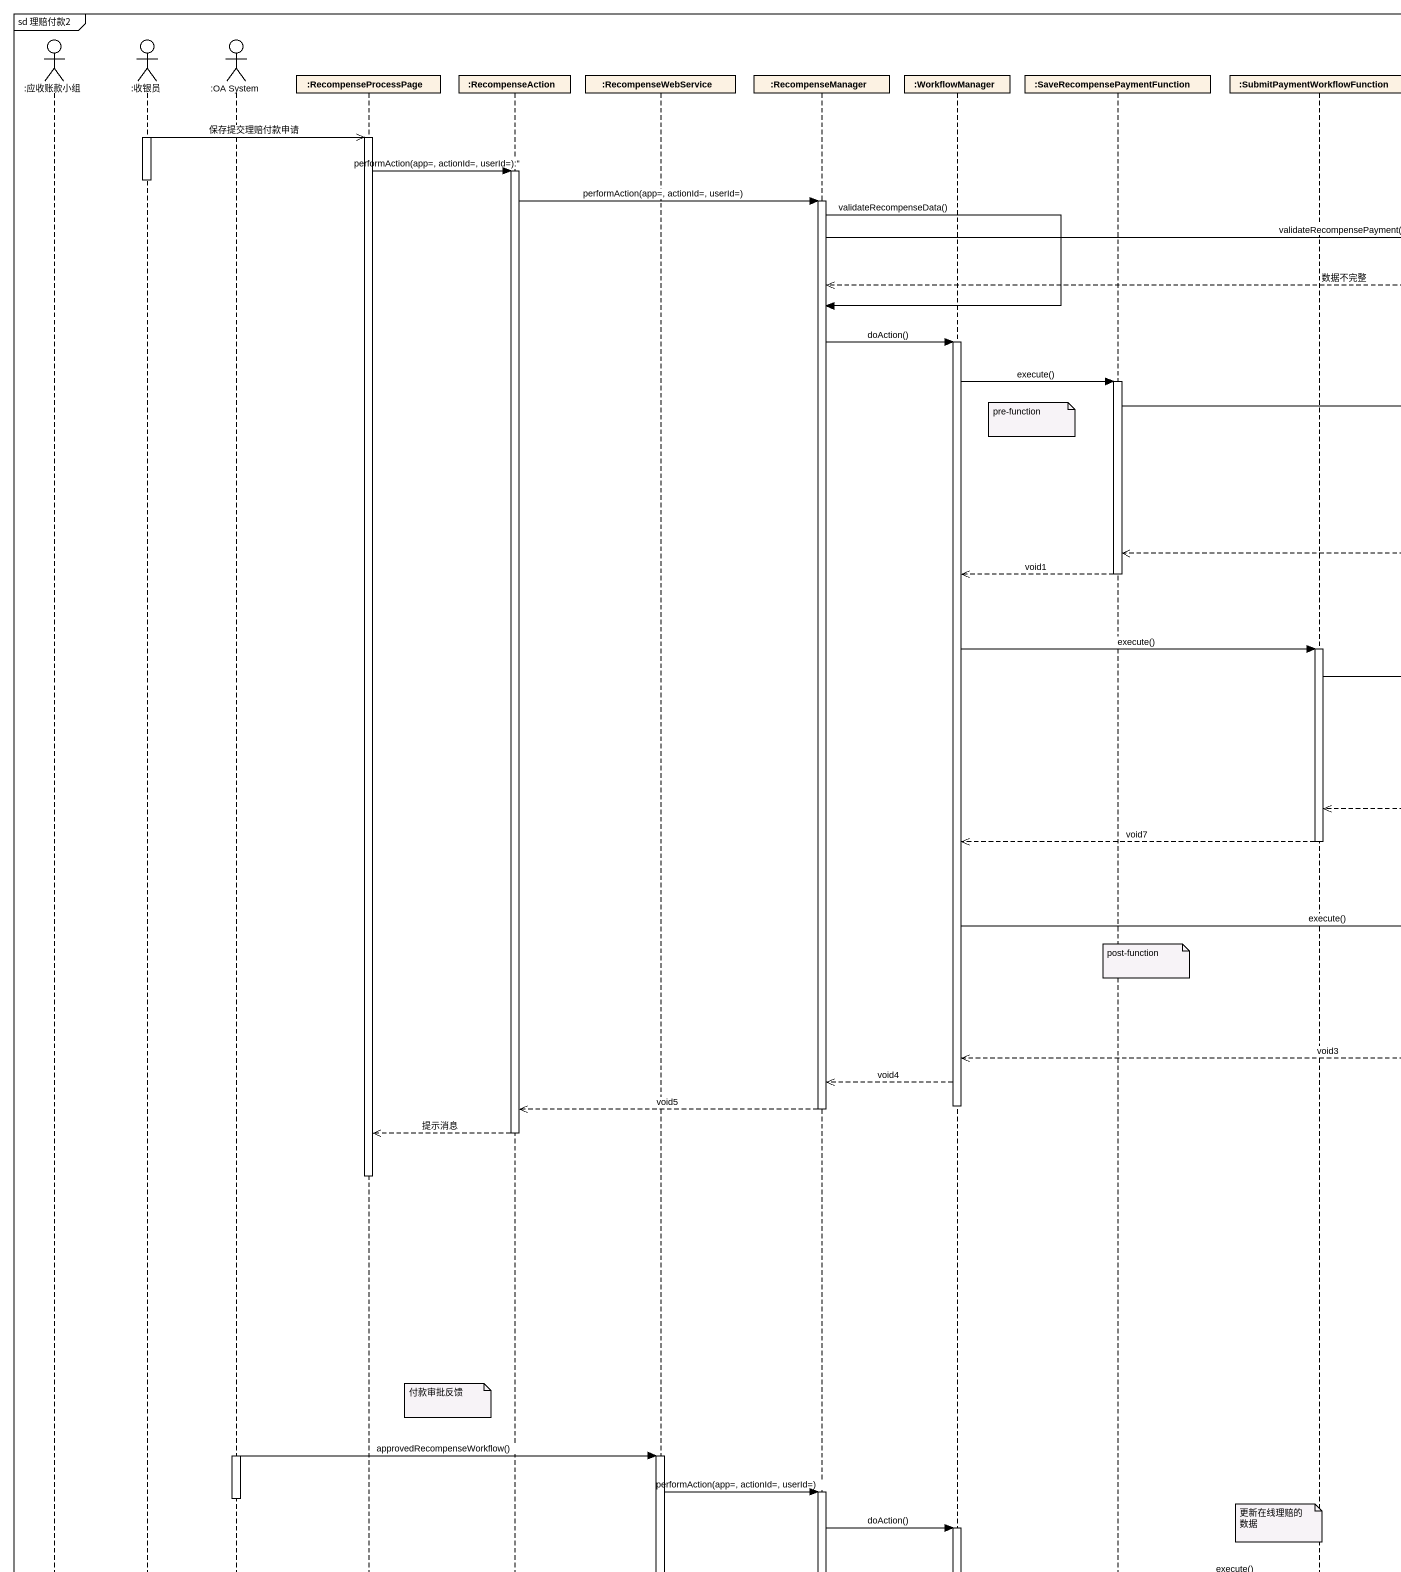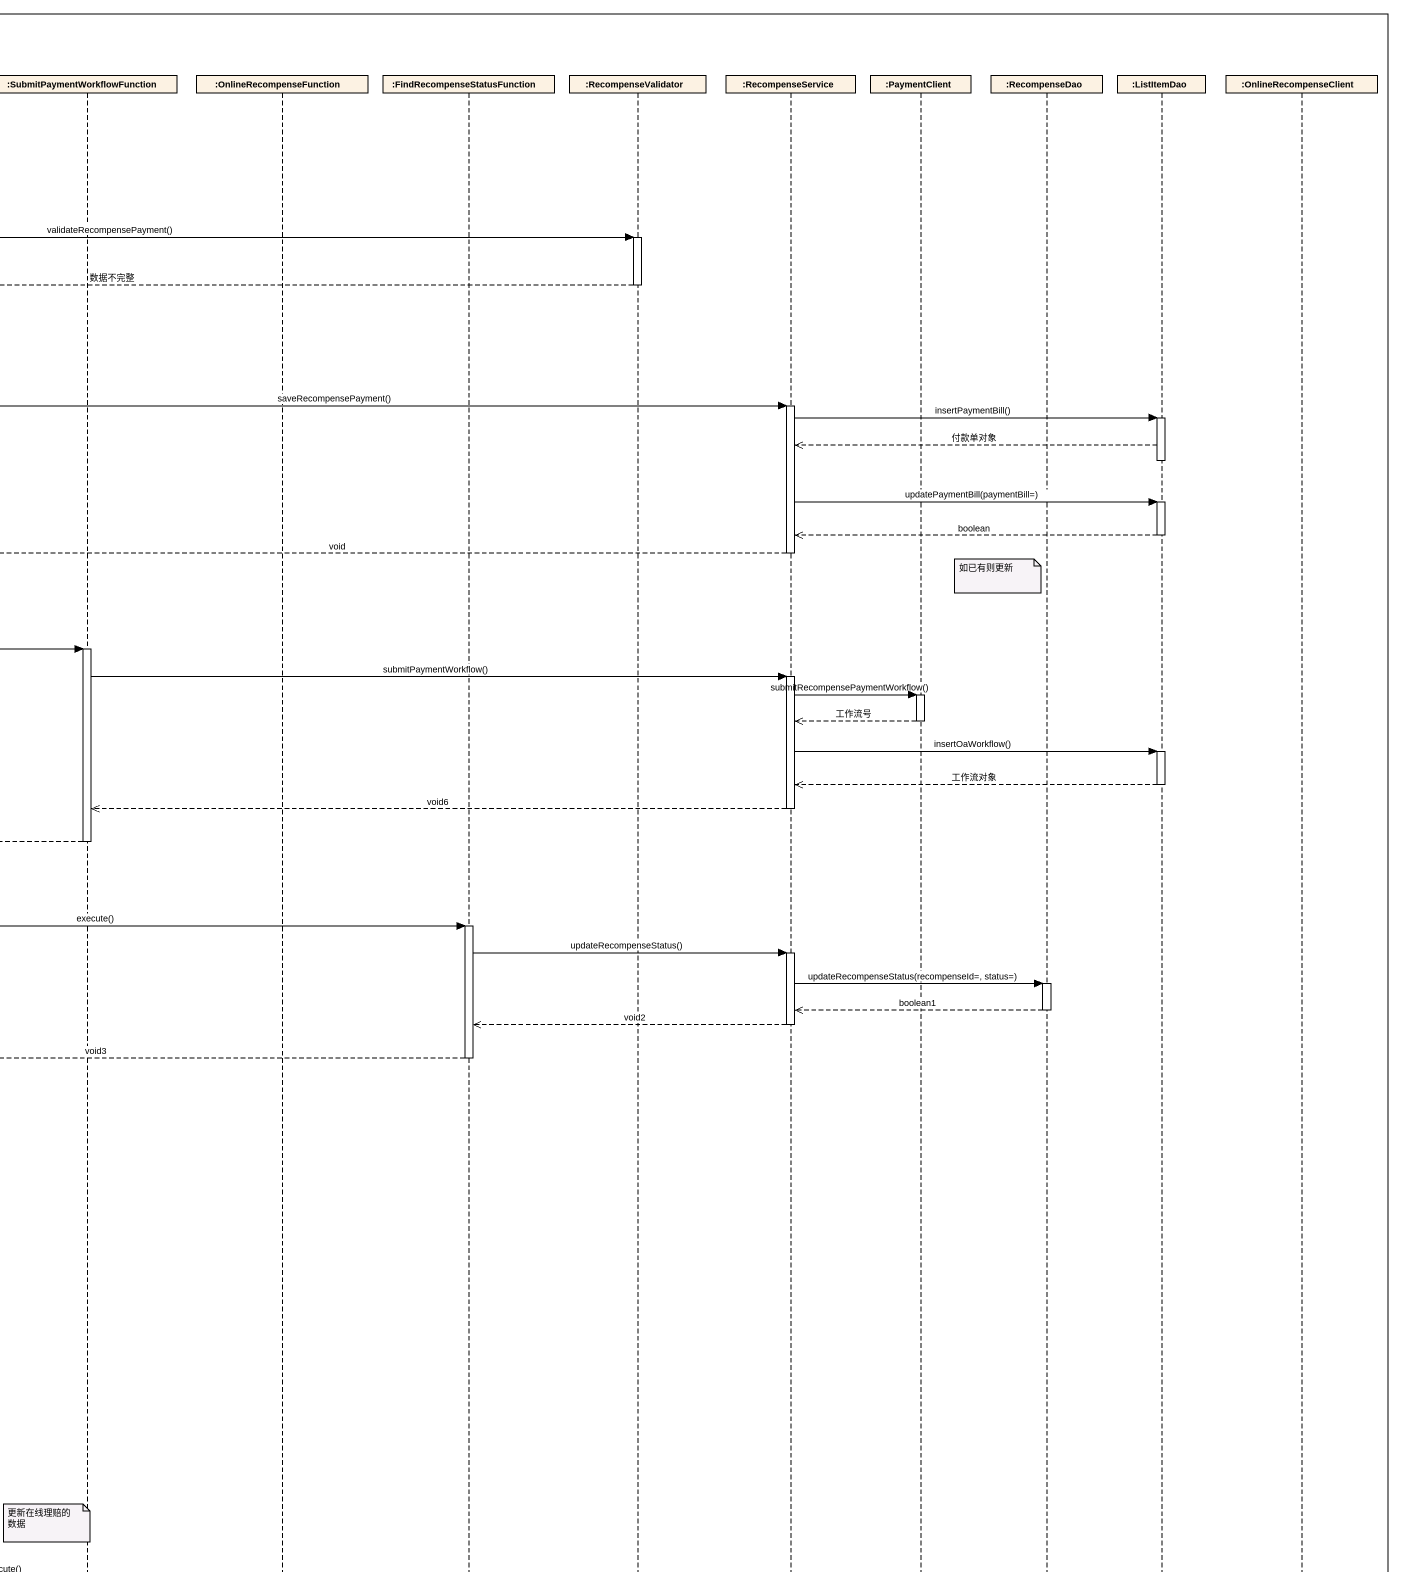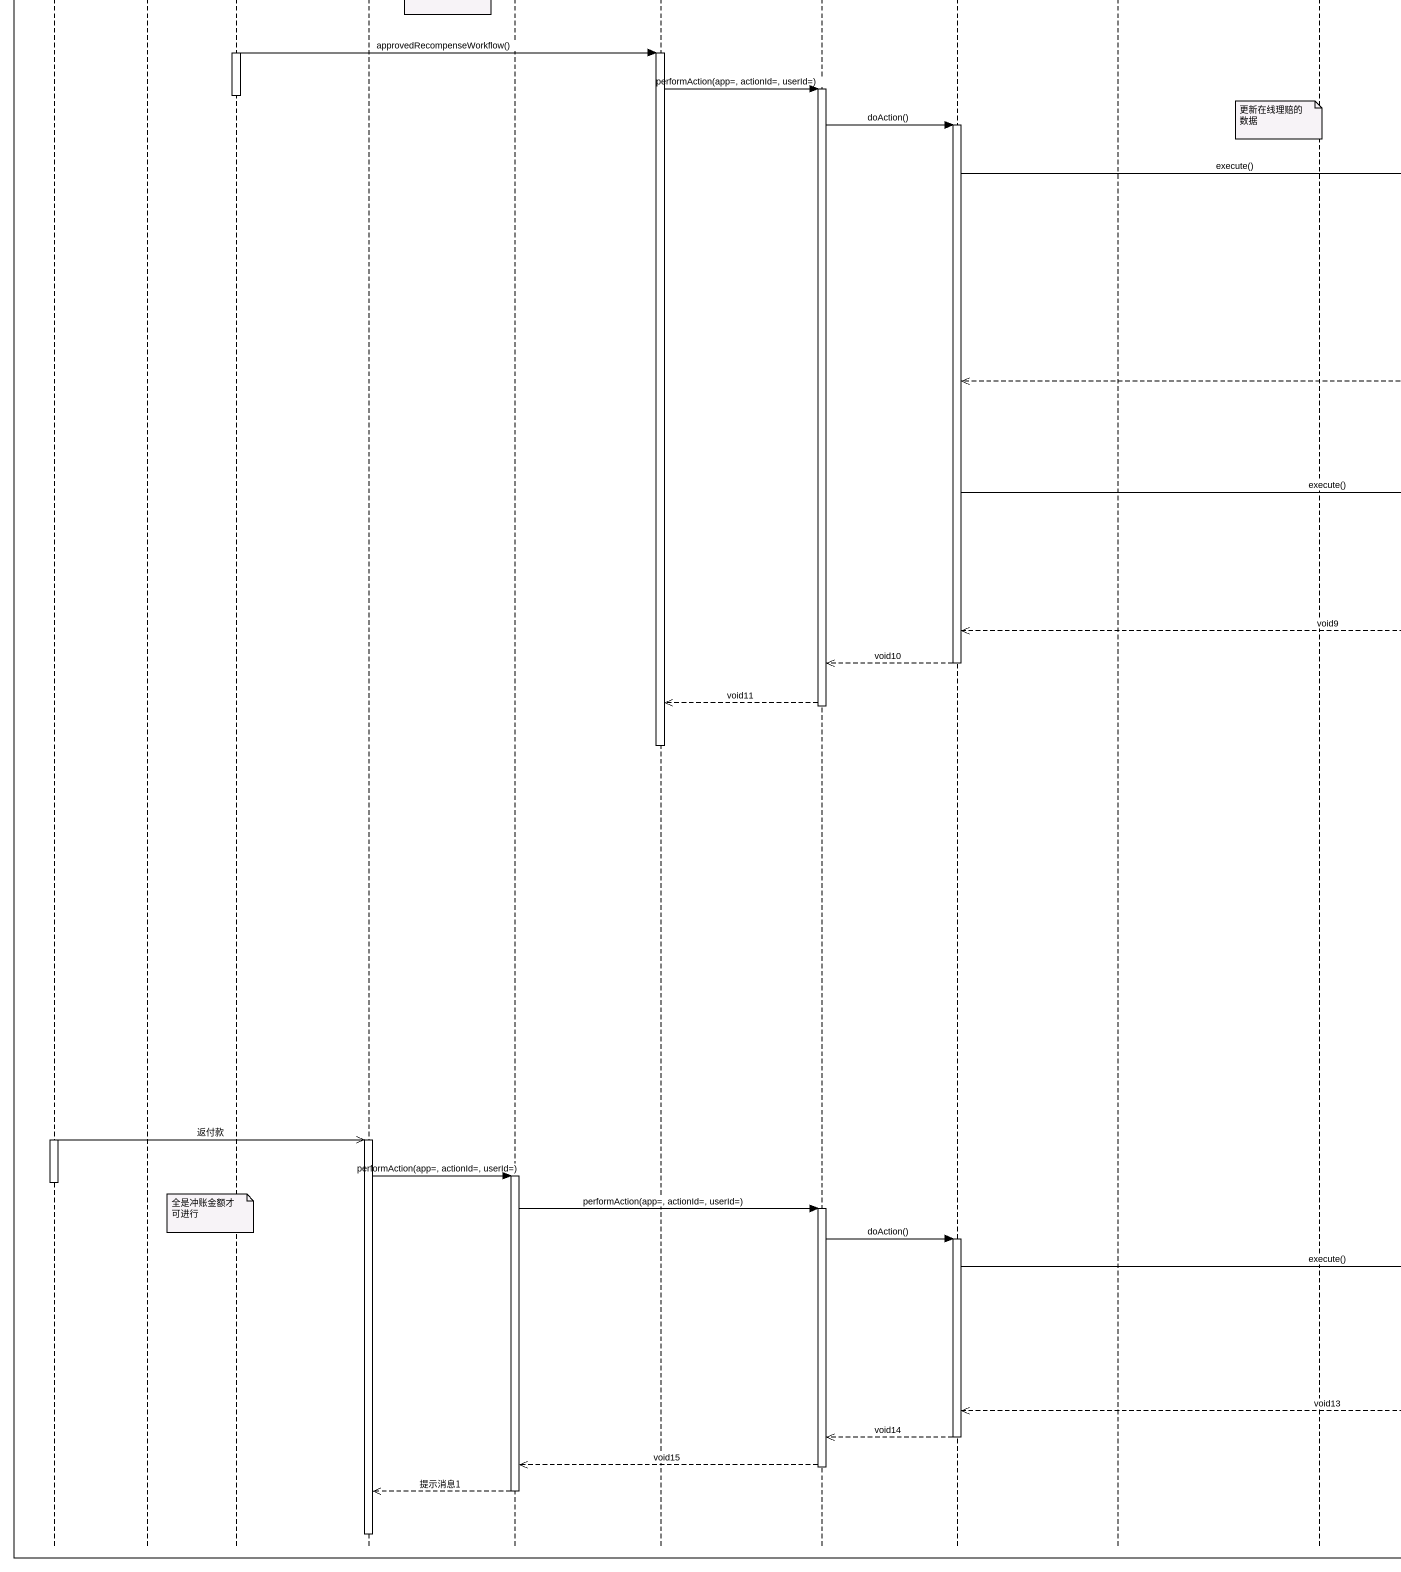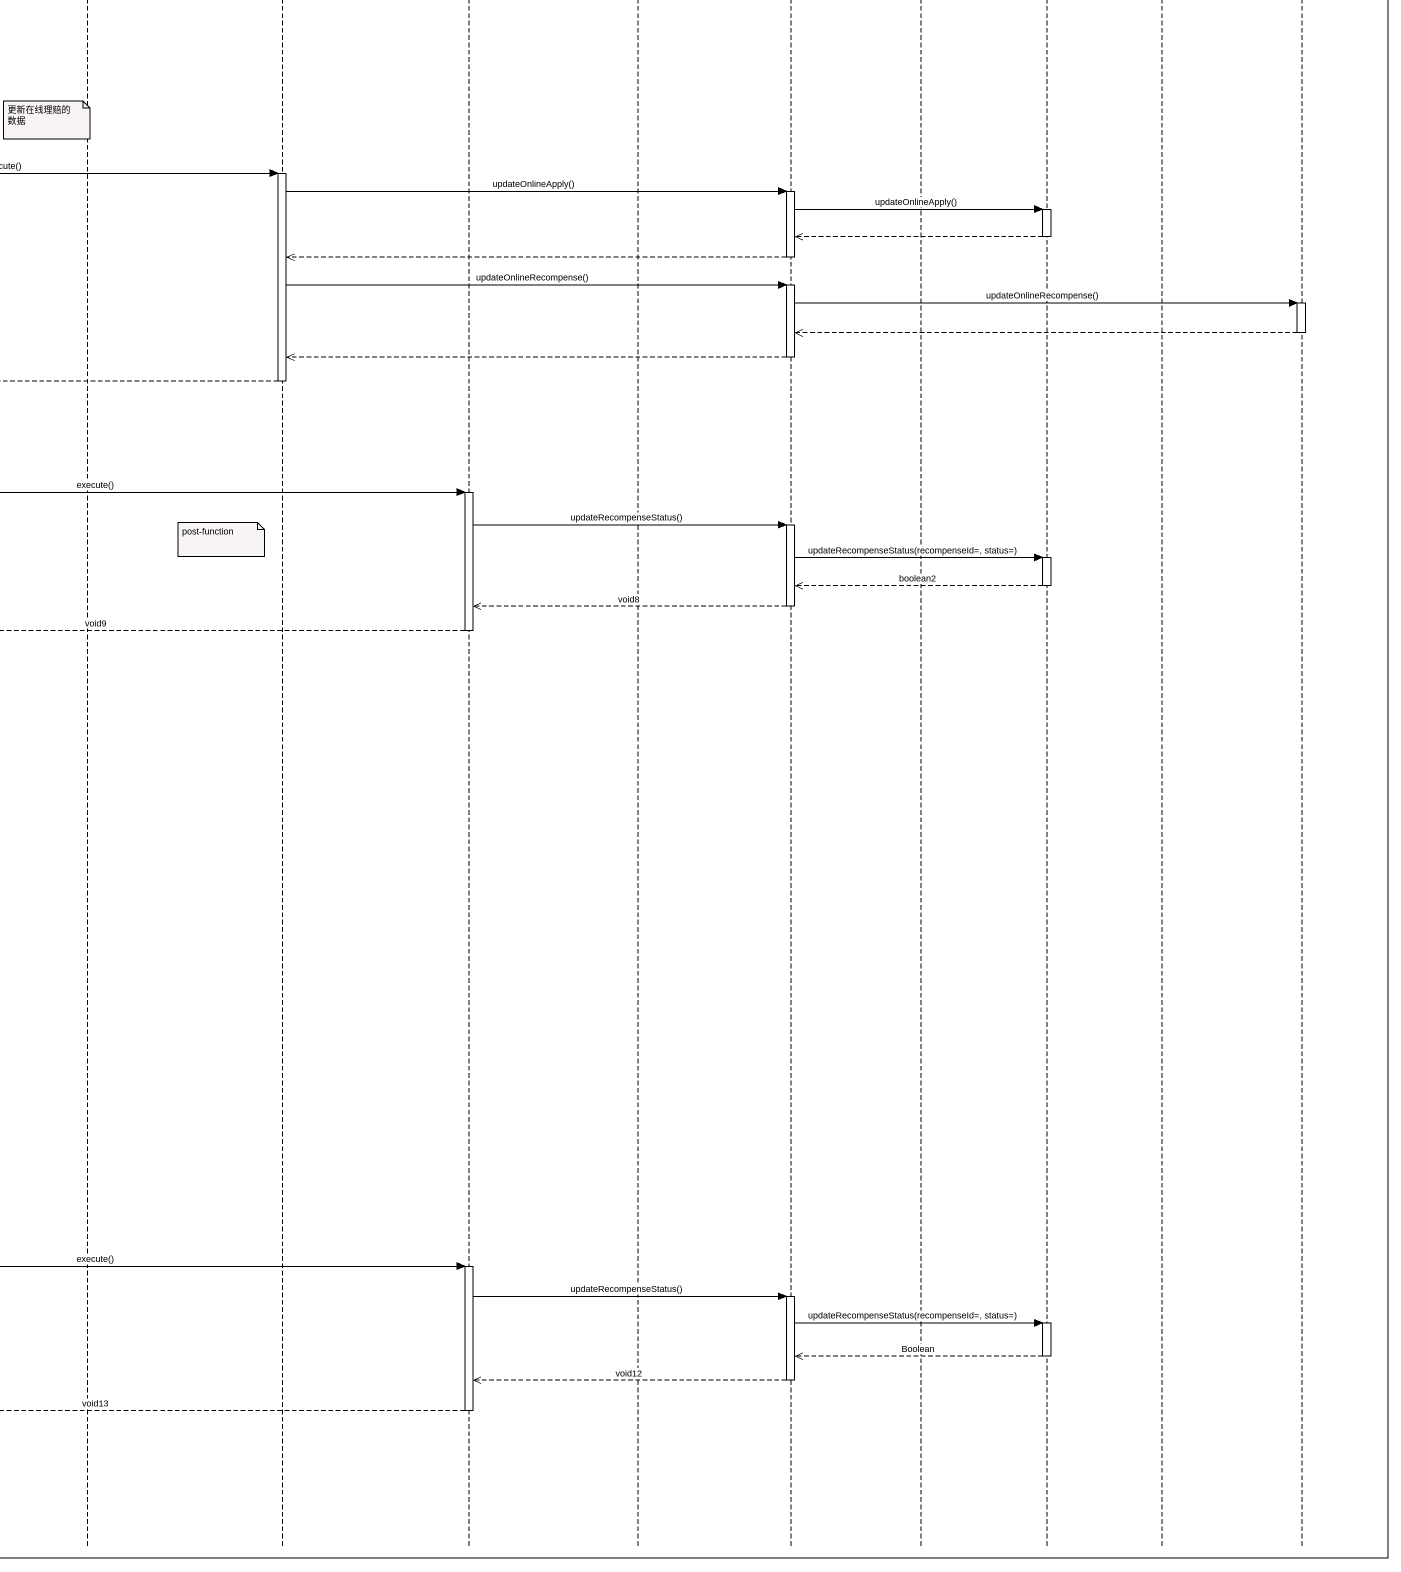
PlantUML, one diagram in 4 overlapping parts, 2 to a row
@startuml
mainframe sd 理赔付款2
hide footbox
actor ":应收账款小组" as 应收账款小组
actor ":收银员" as 收银员
actor ":OA System" as OA_System
participant ":RecompenseProcessPage" as RecompenseProcessPage
participant ":RecompenseAction" as RecompenseAction
participant ":RecompenseWebService" as RecompenseWebService
participant ":RecompenseManager" as RecompenseManager
participant ":WorkflowManager" as WorkflowManager
participant ":SaveRecompensePaymentFunction" as SaveRecompensePaymentFunctio
participant ":SubmitPaymentWorkflowFunction" as SubmitPaymentWorkflowFunctio
participant ":OnlineRecompenseFunction" as OnlineRecompenseFunction
participant ":FindRecompenseStatusFunction" as FindRecompenseStatusFunction
participant ":RecompenseValidator" as RecompenseValidator
participant ":RecompenseService" as RecompenseService
participant ":PaymentClient" as PaymentClient
participant ":RecompenseDao" as RecompenseDao
participant ":ListItemDao" as ListItemDao
participant ":OnlineRecompenseClient" as OnlineRecompenseClient

activate 收银员
收银员 ->> RecompenseProcessPage : 保存提交理赔付款申请
activate RecompenseProcessPage
RecompenseProcessPage -> RecompenseAction : performAction(app=, actionId=, userId=):''
activate RecompenseAction
deactivate 收银员
RecompenseAction -> RecompenseManager : performAction(app=, actionId=, userId=)
activate RecompenseManager
RecompenseManager -> RecompenseValidator : validateRecompensePayment()
activate RecompenseValidator
RecompenseValidator -->> RecompenseManager : 数据不完整
deactivate RecompenseValidator
RecompenseManager -> RecompenseManager : validateRecompenseData()
RecompenseManager -> WorkflowManager : doAction()
activate WorkflowManager
WorkflowManager -> SaveRecompensePaymentFunctio : execute()
activate SaveRecompensePaymentFunctio
SaveRecompensePaymentFunctio -> RecompenseService : saveRecompensePayment()
activate RecompenseService
RecompenseService -> ListItemDao : insertPaymentBill()
activate ListItemDao
note right of WorkflowManager : pre-function
ListItemDao -->> RecompenseService : 付款单对象
deactivate ListItemDao
RecompenseService -> ListItemDao : updatePaymentBill(paymentBill=)
activate ListItemDao
ListItemDao -->> RecompenseService : boolean
deactivate ListItemDao
RecompenseService -->> SaveRecompensePaymentFunctio : void
deactivate RecompenseService
SaveRecompensePaymentFunctio -->> WorkflowManager : void1
deactivate SaveRecompensePaymentFunctio
note left of RecompenseDao : 如已有则更新
WorkflowManager -> SubmitPaymentWorkflowFunctio : execute()
activate SubmitPaymentWorkflowFunctio
SubmitPaymentWorkflowFunctio -> RecompenseService : submitPaymentWorkflow()
activate RecompenseService
RecompenseService -> PaymentClient : submitRecompensePaymentWorkflow()
activate PaymentClient
PaymentClient -->> RecompenseService : 工作流号
deactivate PaymentClient
RecompenseService -> ListItemDao : insertOaWorkflow()
activate ListItemDao
ListItemDao -->> RecompenseService : 工作流对象
deactivate ListItemDao
RecompenseService -->> SubmitPaymentWorkflowFunctio : void6
deactivate RecompenseService
SubmitPaymentWorkflowFunctio -->> WorkflowManager : void7
deactivate SubmitPaymentWorkflowFunctio
WorkflowManager -> FindRecompenseStatusFunction : execute()
activate FindRecompenseStatusFunction
FindRecompenseStatusFunction -> RecompenseService : updateRecompenseStatus()
activate RecompenseService
note over SaveRecompensePaymentFunctio : post-function
RecompenseService -> RecompenseDao : updateRecompenseStatus(recompenseId=, status=)
activate RecompenseDao
RecompenseDao -->> RecompenseService : boolean1
deactivate RecompenseDao
RecompenseService -->> FindRecompenseStatusFunction : void2
deactivate RecompenseService
FindRecompenseStatusFunction -->> WorkflowManager : void3
deactivate FindRecompenseStatusFunction
WorkflowManager -->> RecompenseManager : void4
deactivate WorkflowManager
RecompenseManager -->> RecompenseAction : void5
deactivate RecompenseManager
RecompenseAction -->> RecompenseProcessPage : 提示消息
deactivate RecompenseAction
deactivate RecompenseProcessPage
note left of RecompenseAction : 付款审批反馈
activate OA_System
OA_System -> RecompenseWebService : approvedRecompenseWorkflow()
activate RecompenseWebService
RecompenseWebService -> RecompenseManager : performAction(app=, actionId=, userId=)
activate RecompenseManager
deactivate OA_System
note over SubmitPaymentWorkflowFunctio : 更新在线理赔的数据
RecompenseManager -> WorkflowManager : doAction()
activate WorkflowManager
WorkflowManager -> OnlineRecompenseFunction : execute()
activate OnlineRecompenseFunction
OnlineRecompenseFunction -> RecompenseService : updateOnlineApply()
activate RecompenseService
RecompenseService -> RecompenseDao : updateOnlineApply()
activate RecompenseDao
RecompenseDao -->> RecompenseService
deactivate RecompenseDao
RecompenseService -->> OnlineRecompenseFunction
deactivate RecompenseService
OnlineRecompenseFunction -> RecompenseService : updateOnlineRecompense()
activate RecompenseService
RecompenseService -> OnlineRecompenseClient : updateOnlineRecompense()
activate OnlineRecompenseClient
OnlineRecompenseClient -->> RecompenseService
deactivate OnlineRecompenseClient
RecompenseService -->> OnlineRecompenseFunction
deactivate RecompenseService
OnlineRecompenseFunction -->> WorkflowManager
deactivate OnlineRecompenseFunction
WorkflowManager -> FindRecompenseStatusFunction : execute()
activate FindRecompenseStatusFunction
FindRecompenseStatusFunction -> RecompenseService : updateRecompenseStatus()
activate RecompenseService
note left of OnlineRecompenseFunction : post-function
RecompenseService -> RecompenseDao : updateRecompenseStatus(recompenseId=, status=)
activate RecompenseDao
RecompenseDao -->> RecompenseService : boolean2
deactivate RecompenseDao
RecompenseService -->> FindRecompenseStatusFunction : void8
deactivate RecompenseService
FindRecompenseStatusFunction -->> WorkflowManager : void9
deactivate FindRecompenseStatusFunction
WorkflowManager -->> RecompenseManager : void10
deactivate WorkflowManager
RecompenseManager -->> RecompenseWebService : void11
deactivate RecompenseManager
deactivate RecompenseWebService
activate 应收账款小组
应收账款小组 ->> RecompenseProcessPage : 返付款
activate RecompenseProcessPage
RecompenseProcessPage -> RecompenseAction : performAction(app=, actionId=, userId=)
activate RecompenseAction
deactivate 应收账款小组
RecompenseAction -> RecompenseManager : performAction(app=, actionId=, userId=)
activate RecompenseManager
note over OA_System : 全是冲账金额才可进行
RecompenseManager -> WorkflowManager : doAction()
activate WorkflowManager
WorkflowManager -> FindRecompenseStatusFunction : execute()
activate FindRecompenseStatusFunction
FindRecompenseStatusFunction -> RecompenseService : updateRecompenseStatus()
activate RecompenseService
RecompenseService -> RecompenseDao : updateRecompenseStatus(recompenseId=, status=)
activate RecompenseDao
RecompenseDao -->> RecompenseService : Boolean
deactivate RecompenseDao
RecompenseService -->> FindRecompenseStatusFunction : void12
deactivate RecompenseService
FindRecompenseStatusFunction -->> WorkflowManager : void13
deactivate FindRecompenseStatusFunction
WorkflowManager -->> RecompenseManager : void14
deactivate WorkflowManager
RecompenseManager -->> RecompenseAction : void15
deactivate RecompenseManager
RecompenseAction -->> RecompenseProcessPage : 提示消息1
deactivate RecompenseAction
deactivate RecompenseProcessPage
@enduml
